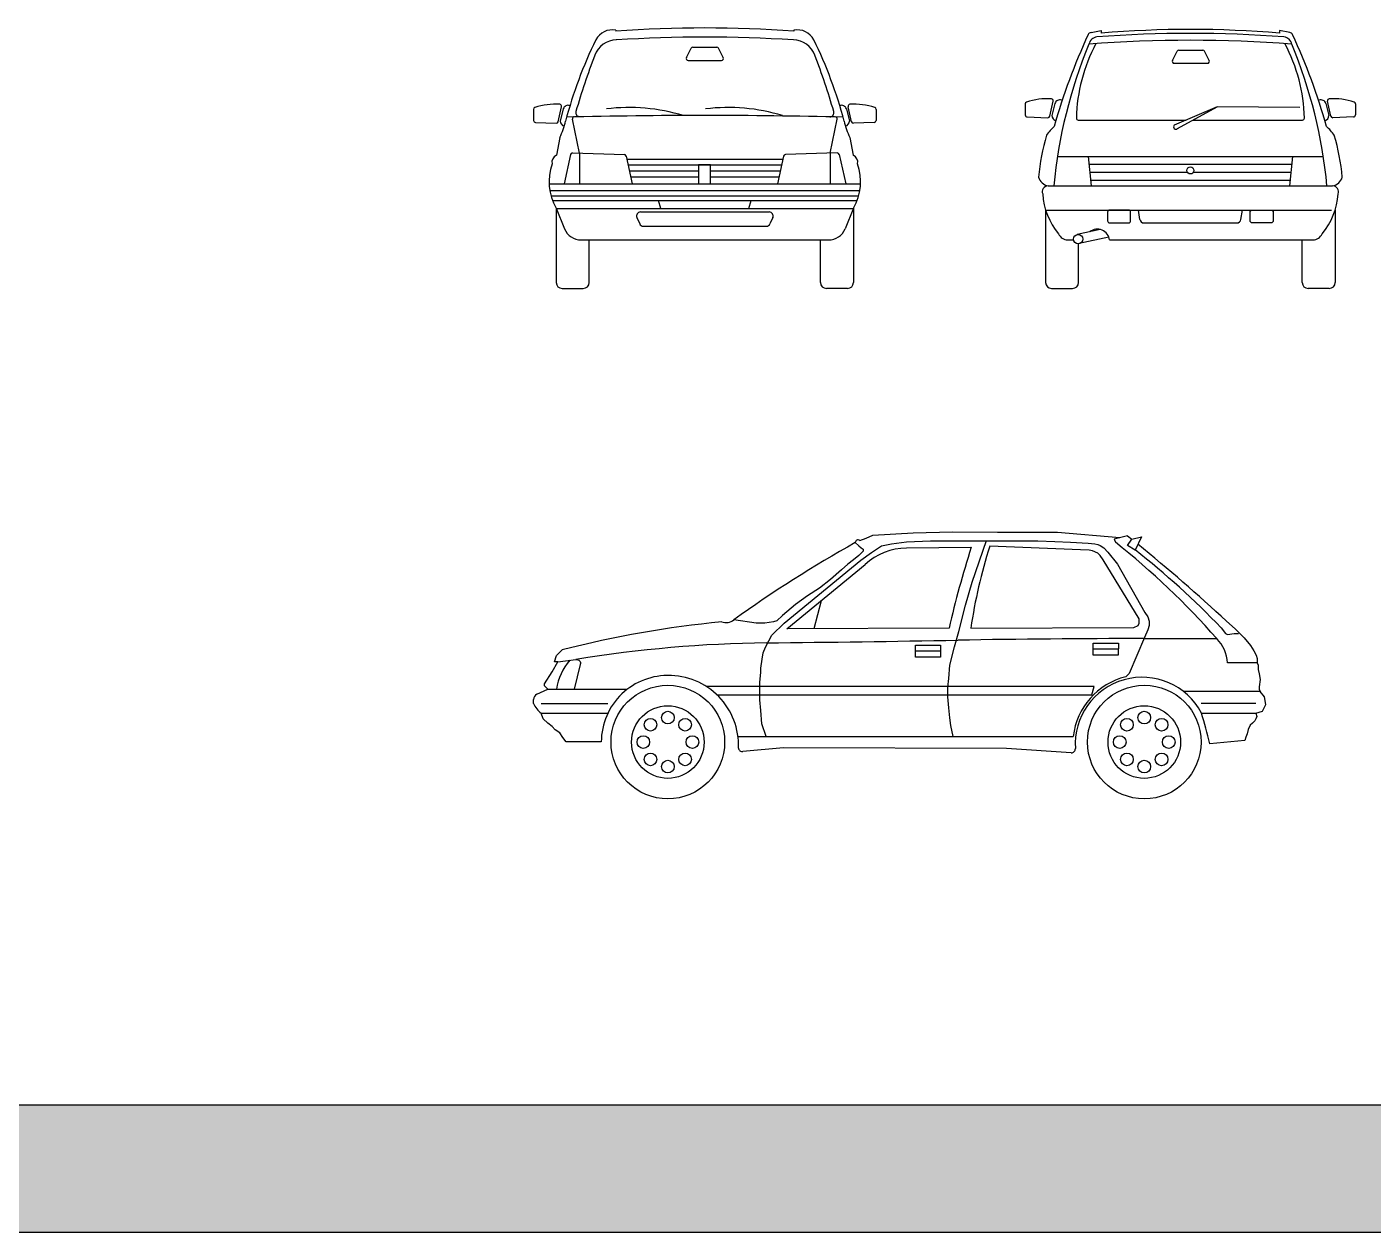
# Model space of a CAD drawing. Header units: millimetres. Extents: x 116290 to 180258, y 22146 to 121276.
# Drawn here: x 128042 to 134875, y 22146 to 28262 of the extents above; entities that cross this region are included whole.
import ezdxf

# ---------------------------------------------------------------- set-up
doc = ezdxf.new("R2010")
doc.units = ezdxf.units.MM
doc.layers.add('www.cad-blocks.net', color=7, linetype='Continuous')

# ---------------------------------------------------------------- blocks, each defined once
blk = doc.blocks.new('CRPE205L')
for p, q in [((-0.2354, 1.3116), (-0.2021, 1.3226)), ((-0.2021, 1.3226), (-0.1688, 1.3391)), ((-0.1688, 1.3391), (0.0364, 1.3496)), ((0.0364, 1.3496), (0.2361, 1.3546)), ((0.2361, 1.3546), (0.4635, 1.3539)), ((0.4635, 1.3539), (0.7686, 1.353)), ((0.7686, 1.353), (1.0846, 1.3257)), ((-0.4314, 1.0054), (-0.4673, 0.8631)), ((1.6269, 0.9011), (1.6712, 0.8622)), ((1.0774, 0.7593), (0.9501, 0.7596)), ((1.2051, 0.8137), (1.5767, 0.8137)), ((0.1749, 0.7498), (0.0475, 0.75)), ((1.7816, 0.6899), (1.6318, 0.6899)), ((1.7816, 0.6899), (1.7871, 0.6788)), ((1.7871, 0.6788), (1.787, 0.6566)), ((1.787, 0.6566), (1.7925, 0.6344)), ((1.7925, 0.6344), (1.798, 0.6067)), ((-1.8732, 0.5314), (-1.8184, 0.5565)), ((-1.8184, 0.5565), (-1.4147, 0.5565)), ((0.9548, 0.5704), (-1.0132, 0.5704)), ((0.9436, 0.528), (0.9548, 0.5704)), ((1.798, 0.6067), (1.7923, 0.5679)), ((1.7923, 0.5679), (1.7923, 0.5568)), ((1.7923, 0.5568), (1.7978, 0.5457)), ((-1.8908, 0.4846), (-1.8908, 0.5042)), ((-1.8521, 0.4846), (-1.5137, 0.4846)), ((-0.9594, 0.528), (0.9436, 0.528)), ((1.7978, 0.5457), (1.4078, 0.5457)), ((1.498, 0.4856), (1.7753, 0.4856)), ((1.8199, 0.5179), (1.7978, 0.5457)), ((1.8086, 0.4458), (1.8253, 0.479)), ((1.8253, 0.479), (1.8199, 0.5179)), ((-1.8521, 0.4346), (-1.5137, 0.4346)), ((1.4998, 0.4356), (1.7753, 0.4356)), ((1.7753, 0.4356), (1.8086, 0.4458)), ((-0.8529, 0.3162), (0.8484, 0.3162)), ((-0.6213, 0.2589), (-0.8279, 0.24)), ((0.5102, 0.2555), (-0.6213, 0.2589)), ((0.8379, 0.234), (0.5102, 0.2555))]:
    blk.add_line(p, q)
for points in [[(-0.2577, 1.3006), (-0.2395, 1.2848), (-0.2285, 1.2737), (-0.2174, 1.2681), (-0.2174, 1.2571), (-0.2396, 1.235), (-0.2673, 1.2129), (-0.2951, 1.1908), (-0.3283, 1.1631), (-0.3838, 1.1134), (-0.4392, 1.0692), (-0.5002, 1.0305), (-0.5612, 0.9863), (-0.6277, 0.9311), (-0.6555, 0.9034), (-0.6721, 0.8979), (-0.7164, 0.8924), (-0.7607, 0.8925), (-0.8745, 0.9086)], [(-0.7099, 0.3162), (-0.7319, 0.3813), (-0.7372, 0.4479), (-0.7426, 0.5033), (-0.7425, 0.5477), (-0.7423, 0.5921), (-0.7366, 0.642), (-0.7366, 0.6642), (-0.7309, 0.7085), (-0.7252, 0.7418), (-0.7141, 0.7695), (-0.6973, 0.8027), (-0.6806, 0.8304), (-0.6194, 0.8912), (-0.2302, 1.2117), (-0.1746, 1.2504), (-0.1246, 1.2835), (-0.0747, 1.2945), (0.003, 1.3053), (0.1238, 1.3104), (0.2567, 1.3096), (0.3747, 1.3098), (0.5573, 1.3103), (0.6686, 1.3089), (0.7556, 1.3066), (0.8349, 1.3021), (0.9237, 1.297), (0.9577, 1.294), (0.9736, 1.2913), (0.9847, 1.2858)], [(0.2386, 0.3162), (0.2276, 0.3729), (0.2222, 0.4117), (0.2168, 0.4616), (0.2114, 0.5171), (0.2116, 0.567), (0.2173, 0.6114), (0.223, 0.6779), (0.2455, 0.7722), (0.2679, 0.8497), (0.3016, 0.9828), (0.3352, 1.0991), (0.4079, 1.3107)], [(1.1235, 1.3353), (1.0569, 1.3188), (1.0624, 1.3022)], [(1.1235, 1.3353), (1.1456, 1.3186), (1.1956, 1.3295), (1.1621, 1.263), (1.1233, 1.2853), (1.1456, 1.3186)], [(0.3302, 1.2766), (0.0029, 1.2721)], [(0.329, 0.8662), (1.1554, 0.8693), (1.1776, 0.8803), (1.1832, 0.8914), (1.1832, 0.9136), (1.0011, 1.2136), (0.9845, 1.2358), (0.9735, 1.247), (0.9458, 1.2581), (0.9289, 1.2614), (0.8848, 1.2639), (0.4245, 1.2819)], [(0.9847, 1.2858), (1.0034, 1.274), (1.0234, 1.2524), (1.0731, 1.1912), (1.2111, 0.9467), (1.2276, 0.9245), (1.2331, 0.9023), (1.2331, 0.8801), (1.2274, 0.858), (1.2107, 0.8192), (1.1325, 0.6364), (1.1158, 0.6198)], [(0.218, 0.8665), (-0.6049, 0.8624), (-0.2081, 1.1895)], [(1.5991, 0.8679), (1.6212, 0.8401), (1.6323, 0.8346), (1.6656, 0.84), (1.6877, 0.8399)], [(1.6712, 0.8622), (1.7154, 0.8177), (1.7486, 0.7787), (1.7651, 0.751), (1.7762, 0.7287), (1.7817, 0.7121), (1.7816, 0.6955), (1.7816, 0.6899)], [(-1.8184, 0.5565), (-1.835, 0.5732), (-1.835, 0.5843), (-1.796, 0.6452), (-1.7681, 0.695), (-1.7847, 0.695), (-1.7735, 0.7283), (-1.7457, 0.7559)], [(0.0476, 0.7804), (0.1749, 0.7802), (0.1748, 0.7193), (0.0475, 0.7195), (0.0476, 0.7804)], [(0.9501, 0.79), (1.0775, 0.7898), (1.0774, 0.7289), (0.95, 0.7291), (0.9501, 0.79)], [(-1.5475, 0.2894), (-1.725, 0.2894), (-1.7415, 0.3122), (-1.7581, 0.3344), (-1.7802, 0.3511), (-1.7968, 0.3678), (-1.8189, 0.3845), (-1.8411, 0.4068), (-1.8521, 0.4346)], [(1.7753, 0.4356), (1.7808, 0.4181), (1.7752, 0.4071), (1.7696, 0.396), (1.7585, 0.3849), (1.7474, 0.3739), (1.7362, 0.3517), (1.7306, 0.3295), (1.725, 0.3129), (1.7194, 0.2963), (1.5419, 0.2802)]]:
    blk.add_lwpolyline(points)
blk.add_lwpolyline([(-1.7681, 0.695), (-1.6753, 0.7074, -0.530795), (-1.6533, 0.6826), (-1.6853, 0.5565)], format="xyb")
for centre, radius in [((-1.2091, 0.2884), 0.2884), ((1.2091, 0.2884), 0.2884), ((-1.2091, 0.2884), 0.1841), ((-1.2091, 0.4128), 0.0321), ((1.2091, 0.2884), 0.1841), ((1.2091, 0.4128), 0.0321), ((-1.2971, 0.3764), 0.0321), ((-1.1212, 0.3764), 0.0321), ((1.1212, 0.3764), 0.0321), ((1.2971, 0.3764), 0.0321), ((-1.3335, 0.2884), 0.0321), ((-1.0847, 0.2884), 0.0321), ((1.0847, 0.2884), 0.0321), ((1.3335, 0.2884), 0.0321), ((-1.2971, 0.2005), 0.0321), ((-1.1212, 0.2005), 0.0321), ((1.1212, 0.2005), 0.0321), ((1.2971, 0.2005), 0.0321), ((-1.2091, 0.164), 0.0321), ((1.2091, 0.164), 0.0321)]:
    blk.add_circle(centre, radius)
for centre, radius, start, end in [((2.9436, -4.4188), 6.5543, 119.23711, 125.62899), ((-0.2438, 1.3005), 0.0139, 52.95856, 179.82846), ((-1.3765, -1.7806), 3.9309, 41.29822, 51.65173), ((0.0021, 0.9632), 0.3089, 89.85052, 132.88834), ((5.8446, -0.4519), 5.779, 162.59635, 166.81254), ((2.9121, 0.4914), 2.6102, 162.37068, 171.74375), ((-1.2736, -1.87), 3.9685, 43.62465, 52.13803), ((-4.3618, -5.5463), 8.7997, 47.11244, 50.99499), ((-0.4172, -4.4265), 5.35, 95.55925, 104.37831), ((-0.914, 0.9569), 0.0624, 249.85663, 309.27211), ((-0.6358, -5.6292), 6.4212, 90.6484, 99.31676), ((-2.649, 172.2652), 171.4846, 270.6484, 270.972747), ((1.2375, -56.6316), 57.4452, 90.032239, 90.972747), ((1.4389, 0.6781), 0.1933, 3.5013, 44.52637), ((-1.4981, 0.5186), 0.2785, 138.48807, 172.17952), ((-1.2091, 0.2884), 0.3378, 87.62925, 179.75626), ((-1.2042, 0.2722), 0.354, 357.68007, 90.80146), ((1.1987, 0.2772), 0.3525, 103.606, 173.65736), ((1.1987, 0.2772), 0.3402, 27.74645, 183.70161), ((-1.8608, 0.5042), 0.03, 114.55784, 180), ((-1.7713, 0.5369), 0.1304, 203.6672, 231.73968), ((-3.9911, -1.133), 5.7106, 14.32792, 15.94349), ((-0.8305, 0.2598), 0.02, 185.53012, 277.4231), ((0.8393, 0.254), 0.02, 266.24172, 3.70161)]:
    blk.add_arc(centre, radius, start, end)
blk = doc.blocks.new('A$C0C284205')
at = {"xscale": 1000, "yscale": 1000, "zscale": 1000}
blk.add_blockref('CRPE205L', (1890.8, 0), dxfattribs=at)
blk = doc.blocks.new('CRPE205F')
for p, q in [((-0.4519, 1.3111), (-0.4519, 1.3055)), ((0.4519, 1.3111), (0.4519, 1.3055)), ((-0.0936, 1.1721), (-0.0697, 1.2189)), ((-0.0608, 1.2243), (0.0608, 1.2243)), ((0.0936, 1.1721), (0.0697, 1.2189)), ((-0.0847, 1.1575), (0.0847, 1.1575)), ((-0.8695, 0.9084), (-0.8691, 0.8524)), ((-0.7442, 0.8463), (-0.7269, 0.9222)), ((-0.7186, 0.911), (-0.7345, 0.8493)), ((0.7186, 0.911), (0.7345, 0.8493)), ((0.7442, 0.8463), (0.7269, 0.9222)), ((0.8695, 0.9084), (0.8691, 0.8524)), ((-0.8595, 0.8425), (-0.7543, 0.8385)), ((-0.6354, 0.6866), (-0.671, 0.8592)), ((0.6354, 0.6866), (0.671, 0.8592)), ((0.8595, 0.8425), (0.7543, 0.8385)), ((-0.7354, 0.7655), (-0.7528, 0.6763)), ((0.7354, 0.7655), (0.7528, 0.6763)), ((-0.6716, 0.6877), (-0.4086, 0.6794)), ((-0.6354, 0.6866), (-0.6366, 0.5311)), ((0.6716, 0.6877), (0.4086, 0.6794)), ((0.6354, 0.6866), (0.6366, 0.5311)), ((-0.6817, 0.6799), (-0.7148, 0.5311)), ((-0.3991, 0.6716), (-0.3683, 0.5311)), ((-0.3958, 0.6567), (0.3958, 0.6567)), ((-0.3893, 0.6267), (0.3893, 0.6267)), ((0.3991, 0.6716), (0.3683, 0.5311)), ((0.6817, 0.6799), (0.7148, 0.5311)), ((-0.3827, 0.5967), (-0.0324, 0.5967)), ((-0.3761, 0.5667), (-0.0324, 0.5667)), ((0.0285, 0.5967), (0.3827, 0.5967)), ((0.0285, 0.5667), (0.3761, 0.5667)), ((-0.7903, 0.5311), (0.7903, 0.5311)), ((-0.7867, 0.4973), (0.7867, 0.4973)), ((-0.7804, 0.4692), (0.7804, 0.4692)), ((-0.7732, 0.447), (0.7732, 0.447)), ((-0.224, 0.4061), (-0.2349, 0.447)), ((0.224, 0.4061), (0.2349, 0.447)), ((-0.7549, 0.408), (-0.712, 0.3022)), ((-0.7541, 0.4061), (0.7541, 0.4061)), ((-0.7541, 0.4061), (-0.7541, 0.03)), ((-0.345, 0.3598), (-0.3306, 0.3273)), ((-0.3268, 0.3879), (0.3268, 0.3879)), ((0.345, 0.3598), (0.3306, 0.3273)), ((0.7549, 0.408), (0.712, 0.3022)), ((0.7541, 0.4061), (0.7541, 0.03)), ((-0.3123, 0.3154), (0.3123, 0.3154)), ((-0.6278, 0.246), (0.6278, 0.246)), ((-0.5871, 0.03), (-0.5871, 0.246)), ((0.5871, 0.03), (0.5871, 0.246)), ((-0.7241, 0), (-0.6171, 0)), ((0.7241, 0), (0.6171, 0))]:
    blk.add_line(p, q)
blk.add_lwpolyline([(-0.0324, 0.6267), (-0.0324, 0.5311), (0.0285, 0.5311), (0.0285, 0.6267)], close=True)
for centre, radius, start, end in [((-0.4683, 1.2169), 0.0956, 80.08899, 152.17694), ((0, -4.9886), 6.3103, 85.89316, 94.10684), ((0.4683, 1.2169), 0.0956, 27.82306, 99.91101), ((1.4076, 0.2945), 2.186, 153.7441, 165.30123), ((-0.4487, 1.1445), 0.1163, 90.26269, 160.62997), ((0, -5.5072), 6.783, 86.20276, 93.79724), ((0.4487, 1.1445), 0.1163, 19.37003, 89.73731), ((-1.4076, 0.2945), 2.186, 14.69877, 26.2559), ((2.7729, -0.096), 3.5684, 158.99449, 163.82607), ((-0.0847, 1.1675), 0.01, 153.00286, 270), ((-0.0608, 1.2143), 0.01, 90, 153.00286), ((0.0608, 1.2143), 0.01, 26.99714, 90), ((0.0847, 1.1675), 0.01, 270, 26.99714), ((-2.7729, -0.096), 3.5684, 16.17393, 21.00551), ((-0.8595, 0.9084), 0.01, 108.73081, 180.43209), ((-0.7583, 0.6099), 0.3252, 86.07258, 108.73081), ((-0.7367, 0.9244), 0.01, 347.19157, 86.07258), ((-0.6934, 0.9028), 0.0265, 70.66221, 161.95278), ((-0.6351, 0.8924), 0.02, 163.82607, 272.58839), ((-0.3836, -0.0197), 0.9379, 72.93869, 97.10283), ((0.1194, -0.0197), 0.9379, 72.93869, 97.10283), ((0.6341, 0.8919), 0.0211, 271.02549, 16.79981), ((0.6934, 0.9028), 0.0265, 18.04722, 109.33779), ((0.7367, 0.9244), 0.01, 93.92742, 192.80843), ((0.7583, 0.6099), 0.3252, 71.26919, 93.92742), ((0.8595, 0.9084), 0.01, 359.56791, 71.26919), ((-0.8591, 0.8525), 0.01, 180.43209, 267.82952), ((-0.7539, 0.8485), 0.01, 267.82952, 347.19157), ((-1.2395, 0.9845), 0.5496, 336.52232, 345.74361), ((-1.2395, 0.9845), 0.5496, 336.52232, 345.74361), ((-0.701, 0.8537), 0.0338, 187.53245, 246.82138), ((0, -28.396), 29.2737, 88.62698, 91.37302), ((-0.6613, 0.8612), 0.01, 92.643, 191.66332), ((0.6626, 0.8614), 0.00878, 344.97647, 91.12523), ((1.2395, 0.9845), 0.5496, 194.25639, 203.47768), ((0.701, 0.8537), 0.0338, 293.17862, 352.46755), ((0.7539, 0.8485), 0.01, 192.80843, 272.17048), ((0.8591, 0.8525), 0.01, 272.17048, 359.56791), ((-0.6719, 0.6777), 0.01, 88.20399, 167.43987), ((0.6719, 0.6777), 0.01, 12.56013, 91.79601), ((-0.5188, 0.5427), 0.2718, 160.86873, 209.68828), ((-0.7364, 0.6398), 0.04, 114.34305, 191.66267), ((-0.4089, 0.6694), 0.01, 12.35309, 88.20399), ((0.4089, 0.6694), 0.01, 91.79601, 167.64691), ((0.7364, 0.6398), 0.04, 348.33733, 65.65695), ((0.5188, 0.5427), 0.2718, 330.31172, 19.13127), ((-0.3268, 0.3679), 0.02, 90, 204.01187), ((0.3268, 0.3679), 0.02, 335.98813, 90), ((-0.6286, 0.336), 0.09, 202.04735, 270.49828), ((-0.3123, 0.3354), 0.02, 204.01187, 270), ((0.3123, 0.3354), 0.02, 270, 335.98813), ((0.6286, 0.336), 0.09, 269.50172, 337.95265), ((-0.7241, 0.03), 0.03, 180, 270), ((-0.6171, 0.03), 0.03, 270, 0), ((0.6171, 0.03), 0.03, 180, 270), ((0.7241, 0.03), 0.03, 270, 0)]:
    blk.add_arc(centre, radius, start, end)
blk = doc.blocks.new('A$C6C171D90')
at = {"xscale": 1000, "yscale": 1000, "zscale": 1000}
blk.add_blockref('CRPE205F', (869.5, 0), dxfattribs=at)
blk = doc.blocks.new('CRPE205T')
for p, q in [((-0.5041, 1.2993), (-0.4529, 1.3083)), ((-0.4529, 1.3083), (-0.4527, 1.2951)), ((0.4529, 1.3083), (0.4527, 1.2951)), ((0.5041, 1.2993), (0.4529, 1.3083)), ((-0.0912, 1.1573), (-0.0673, 1.2041)), ((-0.0584, 1.2095), (0.0632, 1.2095)), ((0.096, 1.1573), (0.0721, 1.2041)), ((-0.0823, 1.1427), (0.0871, 1.1427)), ((-0.8384, 0.9362), (-0.838, 0.8802)), ((-0.7131, 0.8741), (-0.6959, 0.95)), ((-0.6876, 0.9388), (-0.7034, 0.8771)), ((0.1368, 0.9218), (-0.0818, 0.8285)), ((-0.0652, 0.8116), (0.1368, 0.9218)), ((0.5559, 0.9186), (0.1368, 0.9218)), ((0.6876, 0.9388), (0.7034, 0.8771)), ((0.7131, 0.8741), (0.6959, 0.95)), ((0.8384, 0.9362), (0.838, 0.8802)), ((-0.8284, 0.8703), (-0.7232, 0.8663)), ((-0.5688, 0.8546), (-0.0207, 0.8546)), ((0.0136, 0.8546), (0.5688, 0.8546)), ((0.8284, 0.8703), (0.7232, 0.8663)), ((-0.6746, 0.6699), (0.6746, 0.6699)), ((-0.5189, 0.6699), (-0.5032, 0.5204)), ((-0.5147, 0.6299), (0.5147, 0.6299)), ((0.5189, 0.6699), (0.5032, 0.5204)), ((-0.5105, 0.5899), (-0.0157, 0.5899)), ((-0.5063, 0.5499), (0.5063, 0.5499)), ((0.0157, 0.5899), (0.5105, 0.5899)), ((-0.7217, 0.5204), (0.7217, 0.5204)), ((-0.7348, 0.3987), (-0.7348, 0.03)), ((-0.7344, 0.3975), (0.7169, 0.3975)), ((-0.256, 0.3492), (-0.2639, 0.3975)), ((0.256, 0.3492), (0.2639, 0.3975)), ((0.7348, 0.3987), (0.7348, 0.03)), ((-0.4574, 0.2988), (-0.5745, 0.2732)), ((-0.2362, 0.3324), (0.2362, 0.3324)), ((-0.6224, 0.246), (-0.5926, 0.246)), ((-0.5679, 0.03), (-0.5679, 0.2268)), ((-0.4138, 0.2603), (-0.5645, 0.2273)), ((-0.4103, 0.246), (0.6224, 0.246)), ((0.5679, 0.03), (0.5679, 0.246)), ((-0.7048, 0), (-0.5979, 0)), ((0.7048, 0), (0.5979, 0))]:
    blk.add_line(p, q)
for points in [[(-0.4203, 0.3875), (-0.4203, 0.3428, 0.414214), (-0.4103, 0.3328), (-0.3135, 0.3328, 0.414214), (-0.3035, 0.3428), (-0.3035, 0.3875, 0.414214), (-0.3135, 0.3975), (-0.4103, 0.3975, 0.414214)], [(0.4203, 0.3875), (0.4203, 0.3428, -0.414214), (0.4103, 0.3328), (0.3135, 0.3328, -0.414214), (0.3035, 0.3428), (0.3035, 0.3875, -0.414214), (0.3135, 0.3975), (0.4103, 0.3975, -0.414214)]]:
    blk.add_lwpolyline(points, format="xyb", close=True)
for centre, radius in [((0, 0.5987), 0.0179), ((-0.5695, 0.2503), 0.0235)]:
    blk.add_circle(centre, radius)
for centre, radius, start, end in [((-0.5007, 1.2796), 0.02, 99.87276, 155.14493), ((0, -3.9305), 5.2452, 85.04852, 94.95148), ((0.5007, 1.2796), 0.02, 24.85507, 80.12724), ((1.774, 0.2895), 2.478, 157.45316, 174.65294), ((2.3014, -0.0184), 3.1082, 155.14493, 164.31528), ((0.2591, 0.846), 0.8381, 151.7816, 178.71419), ((-0.4701, 1.231), 0.0453, 96.22997, 169.00585), ((0, -5.5152), 6.7744, 85.64339, 94.35661), ((0, -4.9476), 6.2418, 85.63525, 94.36475), ((0.4701, 1.231), 0.0453, 10.99415, 83.77003), ((-0.2591, 0.846), 0.8381, 1.28581, 28.2184), ((-1.774, 0.2895), 2.478, 5.34706, 22.54684), ((-2.3014, -0.0184), 3.1082, 15.68472, 24.85507), ((-0.0584, 1.1995), 0.01, 90, 153.00286), ((0.0632, 1.1995), 0.01, 26.99714, 90), ((-0.0823, 1.1527), 0.01, 153.00286, 270), ((0.0871, 1.1527), 0.01, 270, 26.99714), ((-0.7272, 0.6377), 0.3252, 86.07258, 108.73081), ((-0.7056, 0.9522), 0.01, 347.19157, 86.07258), ((-0.6623, 0.9306), 0.0265, 70.66221, 161.95278), ((0.6623, 0.9306), 0.0265, 18.04722, 109.33779), ((0.7056, 0.9522), 0.01, 93.92742, 192.80843), ((0.7272, 0.6377), 0.3252, 71.26919, 93.92742), ((-0.8284, 0.9362), 0.01, 108.73081, 180.43209), ((0.8284, 0.9362), 0.01, 359.56791, 71.26919), ((-0.828, 0.8803), 0.01, 180.43209, 267.82952), ((-0.5109, 0.6221), 0.269, 132.0418, 144.72218), ((-0.7229, 0.8763), 0.01, 267.82952, 347.19157), ((-0.6699, 0.8815), 0.0338, 187.53245, 246.82138), ((-0.5688, 0.8646), 0.01, 178.71419, 270), ((-0.0735, 0.82), 0.0119, 134.56791, 314.56791), ((0.5688, 0.8646), 0.01, 270, 1.28581), ((0.6699, 0.8815), 0.0338, 293.17862, 352.46755), ((0.5109, 0.6221), 0.269, 35.27782, 47.9582), ((0.7229, 0.8763), 0.01, 192.80843, 272.17048), ((0.828, 0.8803), 0.01, 272.17048, 359.56791), ((0.4347, 0.4438), 1.212, 164.02002, 174.24086), ((-0.4347, 0.4438), 1.212, 5.75914, 15.97998), ((-0.7107, 0.5821), 0.0627, 195.46906, 259.89654), ((0.7107, 0.5821), 0.0627, 280.10346, 344.53094), ((-0.7217, 0.4904), 0.03, 90, 201.81694), ((-0.4013, 0.5016), 0.349, 183.67074, 219.96314), ((0.4013, 0.5016), 0.349, 320.03686, 356.32926), ((0.7217, 0.4904), 0.03, 338.18306, 90.0004), ((-0.2362, 0.3524), 0.02, 189.30947, 270), ((0.2362, 0.3524), 0.02, 270, 350.69053), ((-0.6224, 0.296), 0.05, 201.81694, 270), ((-0.4718, 0.2386), 0.0619, 6.88696, 128.14616), ((0.6224, 0.296), 0.05, 270, 338.18306), ((-0.7048, 0.03), 0.03, 180, 270), ((-0.5979, 0.03), 0.03, 270, 0), ((0.5979, 0.03), 0.03, 180, 270), ((0.7048, 0.03), 0.03, 270, 0)]:
    blk.add_arc(centre, radius, start, end)
blk = doc.blocks.new('A$C1B67666C')
at = {"xscale": 1000, "yscale": 1000, "zscale": 1000}
blk.add_blockref('CRPE205T', (838.4, 0), dxfattribs=at)
blk = doc.blocks.new('FORMAT')
at = {"true_color": 0x546d8e}
h = blk.add_hatch(color=155, dxfattribs=at)
h.set_gradient(color1=(68, 68, 68), color2=(84, 109, 142), tint=1)
h.paths.add_polyline_path([(120018.9, 22792.2), (120018.9, 22146), (180258.2, 22146), (180258.2, 22792.2)])
at = {"color": 155, "true_color": 0x546d8e}
for p, q in [((120018.9, 22792.2), (180258.2, 22792.2)), ((120018.9, 22146), (180258.2, 22146))]:
    blk.add_line(p, q, dxfattribs=at)

msp = doc.modelspace()

# ---------------------------------------------------------------- block references
for name, p in [('A$C6C171D90', (130613.7, 26934.9)), ('A$C1B67666C', (133109.2, 26934.9)), ('A$C0C284205', (130613.7, 24344.4))]:
    msp.add_blockref(name, p)
at = {"layer": 'www.cad-blocks.net'}
msp.add_blockref('FORMAT', (0, 0), dxfattribs=at)

doc.saveas('drawing.dxf')
